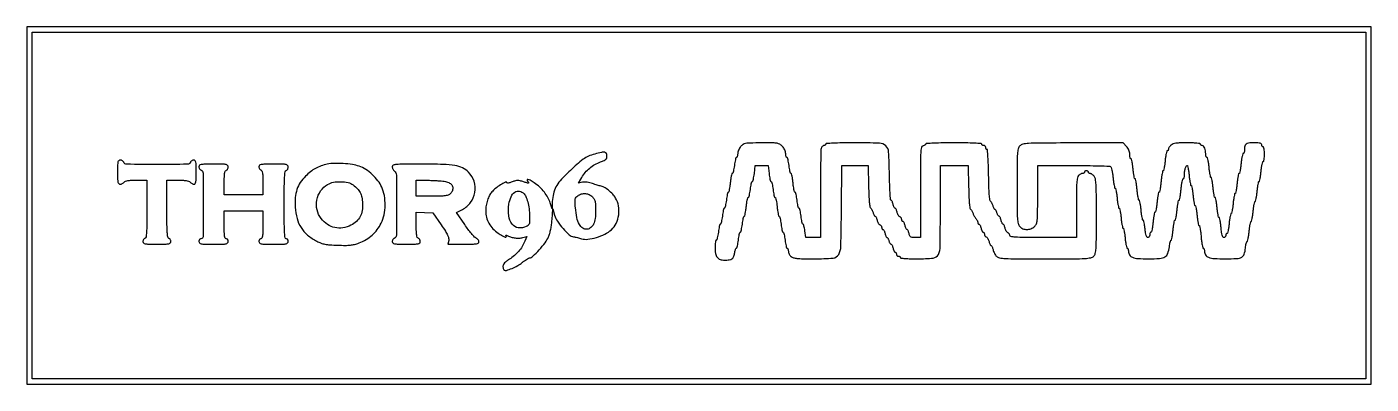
# Model space of a CAD drawing. Extents: x 6.4 to 91.7, y 6.3 to 29.
import ezdxf

# ---------------------------------------------------------------- set-up
doc = ezdxf.new("R2010")
doc.units = 0
doc.header["$MEASUREMENT"] = 0

msp = doc.modelspace()

# ---------------------------------------------------------------- linework, layer by layer
for points in [[(6.4296, 17.6814), (6.4296, 6.345), (49.068, 6.345), (91.7064, 6.345), (91.7064, 17.6814), (91.7064, 29.0178), (49.068, 29.0178), (6.4296, 29.0178)], [(91.368, 17.6814), (91.368, 6.6834), (49.068, 6.6834), (6.768, 6.6834), (6.768, 17.6814), (6.768, 28.6794), (49.068, 28.6794), (91.368, 28.6794)]]:
    msp.add_lwpolyline(points, close=True)
for points in [[(51.71175, 21.427505, 0.046235), (51.638876, 21.325755, 0.034226), (51.577315, 21.201719, 0.034937), (51.535111, 21.075389, 0.063228), (51.5214, 20.967399, -0.030079), (51.515854, 20.875298, -0.046791), (51.498989, 20.797617, -0.059361), (51.474456, 20.743539, -0.262364), (51.445107, 20.727, 0.319793), (51.412345, 20.703659, 0.018106), (51.373919, 20.577892, 0.02228), (51.33799, 20.413971, 0.013918), (51.3099, 20.2194, -0.012981), (51.282181, 20.024823, -0.020855), (51.247386, 19.860907, -0.016079), (51.210496, 19.734066, -0.324637), (51.179816, 19.7118, 0.338569), (51.149292, 19.688455, 0.012412), (51.11241, 19.537841, 0.018115), (51.077792, 19.346625, 0.011164), (51.050291, 19.1196, -0.010251), (51.02321, 18.892568, -0.016682), (50.989879, 18.701359, -0.010642), (50.954718, 18.549293, -0.343163), (50.926575, 18.5274, 0.330072), (50.898271, 18.506431, 0.013861), (50.863108, 18.378292, 0.019225), (50.829598, 18.214385, 0.011918), (50.8023, 18.0198, -0.012398), (50.774812, 17.825219, -0.019964), (50.740721, 17.661307, -0.014852), (50.70478, 17.533766, -0.327625), (50.6754, 17.5122, 0.327625), (50.64602, 17.490634, 0.014852), (50.610079, 17.363092, 0.019964), (50.575988, 17.199181, 0.012398), (50.5485, 17.0046, -0.012398), (50.521012, 16.810019, -0.019964), (50.486921, 16.646107, -0.014852), (50.45098, 16.518566, -0.327625), (50.4216, 16.497, 0.327625), (50.39222, 16.475434, 0.014852), (50.356279, 16.347892, 0.019964), (50.322188, 16.183981, 0.012398), (50.2947, 15.9894, -0.013918), (50.26661, 15.794829, -0.02228), (50.230681, 15.630907, -0.018106), (50.192255, 15.505141, -0.319793), (50.159493, 15.4818, 0.341637), (50.12956, 15.458645, 0.022785), (50.105611, 15.345402, 0.025273), (50.0887, 15.195472, 0.015446), (50.0832, 15.017467, 0.042493), (50.115473, 14.638408, 0.119082), (50.220231, 14.395332, 0.150094), (50.406783, 14.259638, 0.082916), (50.687282, 14.2128, 0.028793), (50.990324, 14.230266, 0.121417), (51.15966, 14.293385, 0.151336), (51.259963, 14.419482, 0.0533), (51.321189, 14.645034, -0.018216), (51.346103, 14.771178, -0.028284), (51.377598, 14.877508, -0.027283), (51.410883, 14.956436, -0.286788), (51.439306, 14.9742, 0.329961), (51.467659, 14.995197, 0.013906), (51.502858, 15.123307, 0.019258), (51.536393, 15.287216, 0.01194), (51.5637, 15.4818, -0.012398), (51.591188, 15.676381, -0.019964), (51.625279, 15.840292, -0.014852), (51.66122, 15.967834, -0.327625), (51.6906, 15.9894, 0.327625), (51.71998, 16.010966, 0.014852), (51.755921, 16.138507, 0.019964), (51.790012, 16.302419, 0.012398), (51.8175, 16.497, -0.011918), (51.844798, 16.691585, -0.019225), (51.878308, 16.855492, -0.013861), (51.913471, 16.983631, -0.330072), (51.941775, 17.0046, 0.343163), (51.969918, 17.026493, 0.010642), (52.005079, 17.178559, 0.016682), (52.03841, 17.369768, 0.010251), (52.065491, 17.5968, -0.011164), (52.092992, 17.823825, -0.018115), (52.12761, 18.015041, -0.012412), (52.164492, 18.165655, -0.338569), (52.195016, 18.189, 0.324637), (52.225696, 18.211266, 0.016079), (52.262586, 18.338107, 0.020855), (52.297381, 18.502023, 0.012981), (52.3251, 18.6966, -0.012398), (52.352588, 18.891181, -0.019964), (52.386679, 19.055092, -0.014852), (52.42262, 19.182634, -0.327625), (52.452, 19.2042, 0.327625), (52.48138, 19.225766, 0.014852), (52.517321, 19.353307, 0.019964), (52.551412, 19.517219, 0.012398), (52.5789, 19.7118), (52.637813, 20.2194), (53.0442, 20.2194), (53.450587, 20.2194), (53.5095, 19.7118, 0.012398), (53.536988, 19.517219, 0.019964), (53.571079, 19.353307, 0.014852), (53.60702, 19.225766, 0.327625), (53.6364, 19.2042, -0.327625), (53.66578, 19.182634, -0.014852), (53.701721, 19.055092, -0.019964), (53.735812, 18.891181, -0.012398), (53.7633, 18.6966, 0.012981), (53.791019, 18.502023, 0.020855), (53.825814, 18.338107, 0.016079), (53.862704, 18.211266, 0.324637), (53.893384, 18.189, -0.338569), (53.923908, 18.165655, -0.012412), (53.96079, 18.015041, -0.018115), (53.995408, 17.823825, -0.011164), (54.022909, 17.5968, 0.010251), (54.04999, 17.369768, 0.016682), (54.083321, 17.178559, 0.010642), (54.118482, 17.026493, 0.343163), (54.146625, 17.0046, -0.330072), (54.174929, 16.983631, -0.013861), (54.210092, 16.855492, -0.019225), (54.243602, 16.691585, -0.011918), (54.2709, 16.497, 0.012398), (54.298388, 16.302419, 0.019964), (54.332479, 16.138507, 0.014852), (54.36842, 16.010966, 0.327625), (54.3978, 15.9894, -0.327625), (54.42718, 15.967834, -0.014852), (54.463121, 15.840292, -0.019964), (54.497212, 15.676381, -0.012398), (54.5247, 15.4818, 0.013918), (54.55279, 15.287229, 0.02228), (54.588719, 15.123307, 0.018106), (54.627145, 14.997541, 0.319793), (54.659907, 14.9742, -0.228105), (54.689127, 14.960138, -0.074322), (54.713789, 14.917595, -0.056594), (54.730623, 14.855296, -0.037731), (54.7362, 14.781502, 0.073012), (54.748594, 14.697075, 0.043628), (54.786187, 14.602608, 0.042682), (54.841242, 14.513061, 0.056596), (54.906367, 14.443102, 0.111227), (55.052598, 14.36575, 0.041753), (55.281937, 14.323648, 0.021035), (55.659294, 14.302482, 0.003492), (56.386867, 14.2974, 0.019363), (57.572117, 14.343318, 0.25384), (57.928692, 14.574202, 0.119688), (58.066521, 15.09075, 0.003246), (58.104291, 17.448632), (58.130681, 20.2194), (58.965485, 20.2194), (59.80029, 20.2194), (59.827395, 18.904854, 0.004697), (59.845115, 18.314581, 0.013012), (59.872275, 17.900041, 0.010731), (59.906031, 17.60235, 0.224675), (59.953543, 17.529257, -0.09906), (59.995625, 17.490063, -0.032697), (60.040581, 17.418047, -0.031083), (60.081198, 17.329614, -0.030635), (60.110764, 17.236403, 0.026185), (60.138059, 17.147619, 0.037571), (60.172035, 17.072692, 0.041872), (60.207384, 17.019268, 0.229552), (60.237649, 17.0046, -0.241326), (60.267636, 16.989232, -0.040391), (60.302092, 16.932122, -0.03654), (60.334785, 16.85238, -0.024962), (60.360548, 16.757867, 0.039397), (60.390279, 16.660009, 0.04161), (60.434579, 16.569891, 0.045377), (60.485908, 16.499602, 0.121328), (60.53647, 16.464423, -0.084199), (60.583005, 16.436881, -0.066095), (60.622442, 16.393375, -0.066209), (60.649101, 16.341173, -0.08519), (60.6582, 16.288155, 0.058194), (60.663987, 16.238605, 0.077336), (60.681077, 16.196657, 0.096073), (60.706371, 16.168551, 0.163031), (60.736078, 16.1586, -0.230346), (60.76977, 16.142209, -0.04518), (60.807454, 16.084046, -0.039605), (60.842668, 16.002006, -0.027524), (60.8697, 15.9048, 0.024263), (60.896056, 15.807577, 0.03568), (60.929252, 15.725554, 0.039028), (60.964087, 15.66663, 0.244416), (60.994151, 15.651, -0.219256), (61.024146, 15.637183, -0.046275), (61.058268, 15.588872, -0.040458), (61.090591, 15.520496, -0.028712), (61.11594, 15.4395, 0.031891), (61.141851, 15.358518, 0.043895), (61.175834, 15.290128, 0.051318), (61.212329, 15.242263, 0.20709), (61.24529, 15.228, -0.232756), (61.278347, 15.21173, -0.044137), (61.315528, 15.153446, -0.038931), (61.350387, 15.071409, -0.026951), (61.3773, 14.9742, 0.027524), (61.404332, 14.876994, 0.039605), (61.439546, 14.794954, 0.04518), (61.47723, 14.736791, 0.230346), (61.510922, 14.7204, -0.16), (61.540626, 14.710645, -0.096736), (61.565923, 14.683123, -0.07837), (61.583008, 14.642031, -0.059467), (61.5888, 14.5935, 0.099038), (61.598488, 14.54507, 0.097945), (61.626077, 14.503877, 0.097945), (61.66727, 14.476288, 0.099038), (61.7157, 14.4666, -0.064853), (61.764214, 14.460281, -0.082425), (61.805323, 14.441749, -0.098894), (61.832823, 14.414263, -0.148195), (61.8426, 14.382, 0.382355), (61.875931, 14.344785, 0.008303), (62.1387, 14.320177, 0.0133), (62.48488, 14.302793, 0.005894), (62.9424, 14.2974, 0.025503), (63.93324, 14.347972, 0.265517), (64.252433, 14.576351, 0.105269), (64.367546, 15.088888, 0.002791), (64.3806, 17.4276), (64.3806, 20.2194), (65.263078, 20.2194), (66.145557, 20.2194), (66.172528, 18.862556, 0.00476), (66.189863, 18.273015, 0.011624), (66.216844, 17.839503, 0.008077), (66.249849, 17.515645, 0.224957), (66.293848, 17.445506, -0.086801), (66.334581, 17.408227, -0.030017), (66.379534, 17.342017, -0.028762), (66.421283, 17.261616, -0.02964), (66.453059, 17.177746, 0.029552), (66.486361, 17.089802, 0.022098), (66.532867, 16.997162, 0.022506), (66.584642, 16.913553, 0.046519), (66.633661, 16.854453, -0.045574), (66.677956, 16.801253, -0.037085), (66.715402, 16.737211, -0.038439), (66.741105, 16.672504, -0.075462), (66.7494, 16.617857, 0.062583), (66.755207, 16.571646, 0.080777), (66.772277, 16.532502, 0.098105), (66.797577, 16.506305, 0.152981), (66.827278, 16.497, -0.230346), (66.86097, 16.480609, -0.04518), (66.898654, 16.422446, -0.039605), (66.933868, 16.340406, -0.027524), (66.9609, 16.2432, 0.027524), (66.987932, 16.145994, 0.039605), (67.023146, 16.063954, 0.04518), (67.06083, 16.005791, 0.230346), (67.094522, 15.9894, -0.163031), (67.124229, 15.979449, -0.096073), (67.149523, 15.951343, -0.077336), (67.166613, 15.909395, -0.058194), (67.1724, 15.859845, 0.08519), (67.181499, 15.806827, 0.066209), (67.208158, 15.754625, 0.066095), (67.247595, 15.711119, 0.084199), (67.29413, 15.683577, -0.121328), (67.344692, 15.648398, -0.045377), (67.396021, 15.578109, -0.04161), (67.440321, 15.487991, -0.039397), (67.470052, 15.390133, 0.025858), (67.495995, 15.295624, 0.037627), (67.529227, 15.215878, 0.042102), (67.564443, 15.158978, 0.237425), (67.5954, 15.1434, -0.244237), (67.626531, 15.127229, -0.039107), (67.662585, 15.066316, -0.03573), (67.696933, 14.981509, -0.024303), (67.724192, 14.880986, 0.038173), (67.757988, 14.768762, 0.026871), (67.812069, 14.648484, 0.027245), (67.876694, 14.538379, 0.050084), (67.942414, 14.457986, 0.155337), (68.125963, 14.363084, 0.029226), (68.50623, 14.320877, 0.012007), (69.210402, 14.301092, 0.001019), (71.0217, 14.2974, 0.000963), (72.873182, 14.300967, 0.012722), (73.556865, 14.321002, 0.034257), (73.920386, 14.366026, 0.14952), (74.1096, 14.4666, 0.1388), (74.208203, 14.64306, 0.041806), (74.254627, 14.949906, 0.015382), (74.275037, 15.519243, 0.001268), (74.2788, 17.003633, 0.00152), (74.274594, 18.38685, 0.012817), (74.254829, 19.009897, 0.02649), (74.215549, 19.364519, 0.137053), (74.133098, 19.541633, 0.033275), (74.069367, 19.606752, 0.034767), (73.998443, 19.661813, 0.037077), (73.930836, 19.70021, 0.111052), (73.879298, 19.7118, -0.076723), (73.838001, 19.718175, -0.089679), (73.802954, 19.736651, -0.100762), (73.779525, 19.764136, -0.126938), (73.7712, 19.7964, 0.148195), (73.761423, 19.828663, 0.098894), (73.733923, 19.856149, 0.082425), (73.692814, 19.874681, 0.064853), (73.6443, 19.881, 0.064853), (73.595786, 19.874681, 0.082425), (73.554677, 19.856149, 0.098894), (73.527177, 19.828663, 0.148195), (73.5174, 19.7964, -0.141492), (73.508084, 19.764139, -0.099788), (73.481898, 19.736651, -0.084734), (73.442738, 19.718136, -0.068255), (73.396543, 19.7118, 0.083576), (73.340749, 19.702408, 0.037263), (73.272136, 19.672748, 0.035542), (73.202533, 19.629732, 0.040215), (73.142743, 19.578857, 0.156218), (73.070083, 19.437732, 0.025043), (73.033914, 19.12586, 0.014172), (73.014366, 18.598362, 0.002174), (73.0098, 17.548457), (73.0098, 15.651), (70.8948, 15.651, -0.001645), (69.691732, 15.654957, -0.013651), (69.146226, 15.673446, -0.023892), (68.842971, 15.706617, -0.369019), (68.7798, 15.780555, 0.08519), (68.770701, 15.833573, 0.066209), (68.744042, 15.885775, 0.066095), (68.704605, 15.929281, 0.084199), (68.65807, 15.956823, -0.121328), (68.607508, 15.992002, -0.045377), (68.556179, 16.062291, -0.04161), (68.511879, 16.152409, -0.039397), (68.482148, 16.250267, 0.025858), (68.456205, 16.344776, 0.037627), (68.422973, 16.424522, 0.042102), (68.387757, 16.481422, 0.237425), (68.3568, 16.497, -0.240576), (68.325763, 16.512851, -0.04072), (68.290171, 16.571554, -0.036749), (68.256436, 16.653581, -0.025133), (68.2299, 16.7508, 0.026951), (68.202987, 16.848009, 0.038931), (68.168128, 16.930046, 0.044137), (68.130947, 16.98833, 0.232756), (68.09789, 17.0046, -0.20709), (68.064929, 17.018863, -0.051318), (68.028434, 17.066728, -0.043895), (67.994451, 17.135118, -0.031891), (67.96854, 17.2161, 0.027683), (67.943373, 17.297101, 0.039299), (67.911587, 17.365472, 0.044523), (67.878228, 17.41395, 0.223382), (67.8492, 17.4276, -0.233509), (67.819909, 17.442068, -0.040155), (67.785316, 17.495692, -0.036466), (67.751878, 17.570615, -0.025247), (67.724764, 17.659403, 0.030633), (67.695198, 17.752615, 0.031078), (67.654581, 17.841053, 0.032692), (67.609625, 17.913075, 0.099035), (67.567543, 17.952277, -0.231485), (67.51878, 18.029489, -0.008376), (67.486013, 18.386294, -0.011017), (67.459585, 18.886426, -0.003611), (67.442222, 19.623975, 0.004263), (67.426348, 20.262938, 0.00805), (67.400858, 20.77782, 0.002782), (67.370563, 21.203029, 0.391925), (67.336472, 21.2346, -0.157064), (67.306162, 21.244362, -0.097338), (67.280345, 21.271877, -0.079375), (67.262917, 21.312973, -0.060742), (67.257, 21.3615, 0.099038), (67.247312, 21.40993, 0.097945), (67.219723, 21.451123, 0.097945), (67.17853, 21.478712, 0.099038), (67.1301, 21.4884, -0.064853), (67.081586, 21.494719, -0.082425), (67.040477, 21.513251, -0.098894), (67.012977, 21.540737, -0.148195), (67.0032, 21.573, 0.396085), (66.966685, 21.611863, 0.003677), (66.5379, 21.635443, 0.008477), (65.983663, 21.652424, 0.003419), (65.2266, 21.6576, 0.003942), (64.545372, 21.652229, 0.006568), (63.971876, 21.635647, 0.001727), (63.478886, 21.613203, 0.399948), (63.45, 21.582867, -0.181596), (63.43805, 21.551048, -0.059916), (63.400297, 21.517089, -0.050447), (63.34556, 21.486324, -0.038887), (63.2808, 21.463887, 0.282205), (63.177971, 21.356757, 0.039295), (63.134315, 21.03836, 0.013564), (63.114826, 20.401357, 0.000865), (63.1116, 18.53532), (63.1116, 15.651), (62.779922, 15.651, -0.021195), (62.58752, 15.65916, -0.124433), (62.492698, 15.691889, -0.155833), (62.435779, 15.762037, -0.039091), (62.3925, 15.9048, 0.025133), (62.365964, 16.002019, 0.036749), (62.332229, 16.084046, 0.04072), (62.296637, 16.142749, 0.240576), (62.2656, 16.1586, -0.240576), (62.234563, 16.174451, -0.04072), (62.198971, 16.233154, -0.036749), (62.165236, 16.315181, -0.025133), (62.1387, 16.4124, 0.027524), (62.111668, 16.509606, 0.039605), (62.076454, 16.591646, 0.04518), (62.03877, 16.649809, 0.230346), (62.005078, 16.6662, -0.163031), (61.975371, 16.676151, -0.096073), (61.950077, 16.704257, -0.077336), (61.932987, 16.746205, -0.058194), (61.9272, 16.795755, 0.08519), (61.918101, 16.848773, 0.066209), (61.891442, 16.900975, 0.066095), (61.852005, 16.944481, 0.084199), (61.80547, 16.972023, -0.121328), (61.754908, 17.007202, -0.045377), (61.703579, 17.077491, -0.04161), (61.659279, 17.167609, -0.039397), (61.629548, 17.265467, 0.025858), (61.603605, 17.359976, 0.037627), (61.570373, 17.439722, 0.042102), (61.535157, 17.496622, 0.237425), (61.5042, 17.5122, -0.240576), (61.473163, 17.528051, -0.04072), (61.437571, 17.586754, -0.036749), (61.403836, 17.668781, -0.025133), (61.3773, 17.766, 0.025736), (61.350639, 17.863216, 0.03748), (61.316531, 17.945246, 0.041871), (61.280414, 18.003804, 0.237953), (61.248706, 18.0198, -0.394288), (61.218711, 18.047807, -0.001945), (61.189565, 18.498246, -0.006973), (61.164952, 19.024022, -0.004191), (61.149677, 19.648552, 0.009428), (61.099269, 21.091284, 0.198225), (60.917663, 21.471935, 0.178081), (60.513294, 21.634289, 0.007333), (58.9239, 21.6576, 0.003331), (58.148109, 21.652432, 0.008289), (57.580875, 21.635466, 0.003526), (57.141641, 21.611931, 0.396578), (57.105, 21.573, -0.137184), (57.095979, 21.540739, -0.100221), (57.070622, 21.513251, -0.086212), (57.032694, 21.494747, -0.070596), (56.987967, 21.4884, 0.141996), (56.939417, 21.474329, 0.070954), (56.890328, 21.432485, 0.061522), (56.84813, 21.370851, 0.053959), (56.819922, 21.29805, 0.060023), (56.79936, 21.154152, 0.00104), (56.783556, 20.362162, 0.002621), (56.771892, 19.4387, 0.001741), (56.767755, 18.37935), (56.7666, 15.651), (56.304214, 15.651), (55.841828, 15.651), (55.785715, 16.074, 0.014257), (55.759483, 16.236137, 0.022707), (55.726875, 16.372744, 0.018729), (55.692568, 16.477259, 0.313771), (55.664208, 16.497, -0.330042), (55.63589, 16.517977, -0.013873), (55.600717, 16.646107, -0.019234), (55.567201, 16.810015, -0.011924), (55.5399, 17.0046, 0.012398), (55.512412, 17.199181, 0.019964), (55.478321, 17.363092, 0.014852), (55.44238, 17.490634, 0.327625), (55.413, 17.5122, -0.327625), (55.38362, 17.533766, -0.014852), (55.347679, 17.661307, -0.019964), (55.313588, 17.825219, -0.012398), (55.2861, 18.0198, 0.012347), (55.258632, 18.214382, 0.019885), (55.224604, 18.378292, 0.014745), (55.188745, 18.505897, 0.327886), (55.15948, 18.5274, -0.34083), (55.130332, 18.54988, -0.011331), (55.094191, 18.701359, -0.01725), (55.059979, 18.892571, -0.010616), (55.0323, 19.1196, 0.010616), (55.004621, 19.346629, 0.01725), (54.970409, 19.537841, 0.011331), (54.934268, 19.68932, 0.34083), (54.90512, 19.7118, -0.327886), (54.875855, 19.733303, -0.014745), (54.839996, 19.860907, -0.019885), (54.805968, 20.024818, -0.012347), (54.7785, 20.2194, 0.013918), (54.75041, 20.413971, 0.02228), (54.714481, 20.577892, 0.018106), (54.676055, 20.703659, 0.319793), (54.643293, 20.727, -0.263013), (54.613941, 20.743587, -0.059065), (54.589411, 20.797925, -0.046611), (54.572545, 20.875944, -0.029946), (54.567, 20.968446, 0.065342), (54.552408, 21.079629, 0.039624), (54.508068, 21.204895, 0.03813), (54.441431, 21.32815, 0.043917), (54.35954, 21.433746, 0.06661), (54.20103, 21.564667, 0.098993), (54.033063, 21.627889, 0.038774), (53.758746, 21.651302, 0.003063), (53.02709, 21.652406, 0.003095), (52.301191, 21.644561, 0.038106), (52.025778, 21.618826, 0.098884), (51.860437, 21.555367, 0.073449)], [(69.4143, 21.4602, 0.129477), (69.31599, 21.274951, 0.041067), (69.269397, 20.96306, 0.015264), (69.248913, 20.389115, 0.001287), (69.2451, 18.9081, 0.001319), (69.248979, 17.43825, 0.014958), (69.269439, 16.857079, 0.039151), (69.315398, 16.538715, 0.125167), (69.411952, 16.34895, 0.055372), (69.503002, 16.265736, 0.058146), (69.608677, 16.206117, 0.055596), (69.729468, 16.170542, 0.043864), (69.865327, 16.1586, 0.046985), (69.999274, 16.171215, 0.046175), (70.129327, 16.208624, 0.046625), (70.249124, 16.268808, 0.050023), (70.352664, 16.34895, 0.105707), (70.470568, 16.520734, 0.073024), (70.527981, 16.750283, 0.023101), (70.550281, 17.169823, 0.001528), (70.554938, 18.37935), (70.5564, 20.2194), (72.81945, 20.218105, -0.002565), (73.693871, 20.213119, -0.004012), (74.446162, 20.198932, -0.001186), (75.09819, 20.179852, -0.135621), (75.179295, 20.154655, -0.183461), (75.220262, 20.099295, -0.01439), (75.265632, 19.918161, -0.018092), (75.306797, 19.692539, -0.012806), (75.337284, 19.43685, 0.009562), (75.365603, 19.185487, 0.015607), (75.400314, 18.973797, 0.009383), (75.436913, 18.804171, 0.347989), (75.465921, 18.7812, -0.346313), (75.494899, 18.758395, -0.009964), (75.531018, 18.594816, -0.016111), (75.565168, 18.389952, -0.009881), (75.592821, 18.1467, 0.009881), (75.620475, 17.903448, 0.016111), (75.654625, 17.698584, 0.009964), (75.690744, 17.535005, 0.346313), (75.719721, 17.5122, -0.346313), (75.748699, 17.489395, -0.009964), (75.784818, 17.325816, -0.016111), (75.818968, 17.120952, -0.009881), (75.846621, 16.8777, 0.009881), (75.874275, 16.634448, 0.016111), (75.908425, 16.429584, 0.009964), (75.944544, 16.266005, 0.346313), (75.973521, 16.2432, -0.346313), (76.002499, 16.220395, -0.009964), (76.038618, 16.056816, -0.016111), (76.072768, 15.851952, -0.009881), (76.100421, 15.6087, 0.010941), (76.128596, 15.365456, 0.01778), (76.164345, 15.160584, 0.011988), (76.202605, 14.998845, 0.341), (76.234539, 14.9742, -0.231532), (76.263145, 14.960204, -0.072895), (76.287268, 14.917595, -0.055583), (76.303746, 14.855299, -0.036901), (76.3092, 14.781502, 0.144112), (76.378983, 14.544414, 0.159867), (76.563908, 14.394493, 0.076078), (76.922132, 14.317269, 0.015117), (77.579167, 14.2974, 0.016934), (78.29118, 14.321522, 0.114461), (78.626372, 14.423617, 0.178723), (78.807587, 14.641627, 0.055531), (78.905805, 15.063321, -0.013905), (78.929343, 15.22373, -0.022249), (78.959279, 15.358872, -0.018061), (78.991199, 15.462572, -0.319246), (79.018245, 15.4818, 0.34961), (79.045339, 15.503383, 0.008755), (79.080117, 15.668184, 0.015049), (79.113255, 15.873043, 0.009211), (79.140579, 16.1163, -0.009881), (79.168232, 16.359552, -0.016111), (79.202382, 16.564416, -0.009964), (79.238501, 16.727995, -0.346313), (79.267479, 16.7508, 0.346313), (79.296456, 16.773605, 0.009964), (79.332575, 16.937184, 0.016111), (79.366725, 17.142048, 0.009881), (79.394379, 17.3853, -0.010047), (79.422114, 17.628551, -0.016374), (79.456515, 17.833416, -0.010273), (79.492969, 17.996698, -0.345486), (79.522413, 18.0198, 0.349967), (79.551816, 18.043253, 0.009151), (79.588444, 18.21861, 0.015405), (79.622992, 18.437126, 0.009427), (79.6509, 18.6966, -0.010422), (79.679329, 18.956066, -0.016979), (79.715476, 19.17459, -0.010996), (79.754244, 19.348052, -0.34502), (79.786605, 19.3734, 0.25754), (79.815827, 19.389521, 0.060855), (79.840475, 19.441741, 0.047772), (79.857599, 19.516923, 0.03089), (79.863555, 19.60605, -0.029543), (79.877723, 19.826996, -0.037098), (79.917926, 20.028148, -0.038731), (79.973182, 20.180063, -0.294204), (80.034249, 20.2194, -0.346261), (80.063256, 20.196575, -0.009983), (80.099397, 20.033016, -0.016128), (80.133563, 19.828152, -0.009892), (80.161221, 19.5849, 0.009481), (80.188678, 19.341645, 0.015478), (80.222225, 19.136784, 0.009236), (80.257544, 18.972482, 0.348285), (80.2854, 18.9504, -0.348285), (80.313256, 18.928318, -0.009236), (80.348575, 18.764016, -0.015478), (80.382122, 18.559155, -0.009481), (80.409579, 18.3159, 0.009881), (80.437232, 18.072648, 0.016111), (80.471382, 17.867784, 0.009964), (80.507501, 17.704205, 0.346313), (80.536479, 17.6814, -0.346313), (80.565456, 17.658595, -0.009964), (80.601575, 17.495016, -0.016111), (80.635725, 17.290152, -0.009881), (80.663379, 17.0469, 0.010225), (80.691201, 16.80365, 0.016655), (80.725871, 16.598784, 0.010607), (80.762683, 16.435816, 0.3446), (80.792624, 16.4124, -0.353309), (80.822473, 16.3883, -0.008473), (80.859507, 16.201164, -0.014795), (80.894321, 15.968995, -0.009037), (80.922312, 15.6933, 0.009661), (80.950649, 15.41761, 0.015788), (80.986529, 15.185436, 0.009586), (81.024985, 14.999607, 0.350241), (81.056806, 14.9742, -0.231673), (81.085386, 14.960206, -0.072836), (81.109488, 14.917595, -0.055541), (81.125951, 14.855299, -0.036867), (81.1314, 14.781502, 0.145792), (81.202634, 14.542396, 0.161323), (81.390893, 14.392689, 0.074221), (81.759149, 14.316598, 0.013898), (82.44971, 14.2974, 0.011984), (83.189919, 14.315144, 0.110662), (83.497234, 14.399653, 0.1961), (83.655506, 14.589585, 0.052961), (83.73556, 14.981254, -0.014901), (83.75569, 15.14069, -0.023869), (83.783356, 15.275016, -0.020461), (83.814038, 15.377174, -0.319808), (83.842146, 15.3972, 0.346912), (83.870784, 15.419788, 0.009741), (83.90666, 15.583584, 0.01592), (83.940628, 15.788447, 0.00976), (83.968221, 16.0317, -0.009881), (83.995875, 16.274952, -0.016111), (84.030025, 16.479816, -0.009964), (84.066144, 16.643395, -0.346313), (84.095121, 16.6662, 0.346313), (84.124099, 16.689005, 0.009964), (84.160218, 16.852584, 0.016111), (84.194368, 17.057448, 0.009881), (84.222021, 17.3007, -0.009881), (84.249675, 17.543952, -0.016111), (84.283825, 17.748816, -0.009964), (84.319944, 17.912395, -0.346313), (84.348921, 17.9352, 0.346313), (84.377899, 17.958005, 0.009964), (84.414018, 18.121584, 0.016111), (84.448168, 18.326448, 0.009881), (84.475821, 18.5697, -0.009481), (84.503278, 18.812955, -0.015478), (84.536825, 19.017816, -0.009236), (84.572144, 19.182118, -0.348285), (84.6, 19.2042, 0.348285), (84.627856, 19.226282, 0.009236), (84.663175, 19.390584, 0.015478), (84.696722, 19.595445, 0.009481), (84.724179, 19.8387, -0.011341), (84.75255, 20.081941, -0.018406), (84.788901, 20.286816, -0.012784), (84.827974, 20.44789, -0.338968), (84.861018, 20.4732, 0.340568), (84.891366, 20.496583, 0.023257), (84.915669, 20.609882, 0.025571), (84.932821, 20.760126, 0.015635), (84.9384, 20.9385, 0.017105), (84.932296, 21.116866, 0.027868), (84.913549, 21.267118, 0.026982), (84.886881, 21.379091, 0.332234), (84.8538, 21.4038, -0.148195), (84.821537, 21.413577, -0.098894), (84.794051, 21.441077, -0.082425), (84.775519, 21.482186, -0.064853), (84.7692, 21.5307, 0.21981), (84.741004, 21.591739, 0.114515), (84.664959, 21.631067, 0.051451), (84.522275, 21.652111, 0.010906), (84.270651, 21.6576, 0.023393), (83.93168, 21.641732, 0.144038), (83.771157, 21.577681, 0.184738), (83.692153, 21.445782, 0.043605), (83.6694, 21.185381, -0.036), (83.663751, 21.107028, -0.054472), (83.646669, 21.040896, -0.071294), (83.621678, 20.995578, -0.235327), (83.592018, 20.9808, 0.338968), (83.558974, 20.95549, 0.012784), (83.519901, 20.794416, 0.018406), (83.48355, 20.589541, 0.011341), (83.455179, 20.3463, -0.009881), (83.427525, 20.103048, -0.016111), (83.393375, 19.898184, -0.009964), (83.357256, 19.734605, -0.346313), (83.328279, 19.7118, 0.346313), (83.299301, 19.688995, 0.009964), (83.263182, 19.525416, 0.016111), (83.229032, 19.320552, 0.009881), (83.201379, 19.0773, -0.009481), (83.173922, 18.834045, -0.015478), (83.140375, 18.629184, -0.009236), (83.105056, 18.464882, -0.348285), (83.0772, 18.4428, 0.348285), (83.049344, 18.420718, 0.009236), (83.014025, 18.256416, 0.015478), (82.980478, 18.051555, 0.009481), (82.953021, 17.8083, -0.009881), (82.925368, 17.565048, -0.016111), (82.891218, 17.360184, -0.009964), (82.855099, 17.196605, -0.346313), (82.826121, 17.1738, 0.346313), (82.797144, 17.150995, 0.009964), (82.761025, 16.987416, 0.016111), (82.726875, 16.782552, 0.009881), (82.699221, 16.5393, -0.011341), (82.67085, 16.296059, -0.018406), (82.634499, 16.091184, -0.012784), (82.595426, 15.93011, -0.338968), (82.562382, 15.9048, 0.160933), (82.532866, 15.895047, 0.096537), (82.507731, 15.867523, 0.078051), (82.490754, 15.826432, 0.059071), (82.485, 15.7779, -0.093214), (82.47589, 15.729459, -0.096385), (82.449843, 15.688277, -0.09919), (82.410983, 15.660714, -0.105184), (82.365318, 15.651, -0.266879), (82.30579, 15.68521, -0.06319), (82.259284, 15.794785, -0.035787), (82.220451, 15.982848, -0.009663), (82.186179, 16.2855, 0.009881), (82.158525, 16.528752, 0.016111), (82.124375, 16.733616, 0.009964), (82.088256, 16.897195, 0.346313), (82.059279, 16.92, -0.346313), (82.030301, 16.942805, -0.009964), (81.994182, 17.106384, -0.016111), (81.960032, 17.311248, -0.009881), (81.932379, 17.5545, 0.009881), (81.904725, 17.797752, 0.016111), (81.870575, 18.002616, 0.009964), (81.834456, 18.166195, 0.346313), (81.805479, 18.189, -0.346313), (81.776501, 18.211805, -0.009964), (81.740382, 18.375384, -0.016111), (81.706232, 18.580248, -0.009881), (81.678579, 18.8235, 0.009481), (81.651122, 19.066755, 0.015478), (81.617575, 19.271616, 0.009236), (81.582256, 19.435918, 0.348285), (81.5544, 19.458, -0.348285), (81.526544, 19.480082, -0.009236), (81.491225, 19.644384, -0.015478), (81.457678, 19.849245, -0.009481), (81.430221, 20.0925, 0.011341), (81.40185, 20.335741, 0.018406), (81.365499, 20.540616, 0.012784), (81.326426, 20.70169, 0.338968), (81.293382, 20.727, -0.223052), (81.26367, 20.740949, -0.075554), (81.238392, 20.782915, -0.057636), (81.220949, 20.844461, -0.038759), (81.214845, 20.91735, 0.034534), (81.198064, 21.140346, 0.056035), (81.149976, 21.323994, 0.075696), (81.079457, 21.447397, 0.229016), (80.994633, 21.4884, -0.070596), (80.949906, 21.494747, -0.086212), (80.911978, 21.513251, -0.100221), (80.886621, 21.540739, -0.137184), (80.8776, 21.573, 0.371027), (80.846546, 21.609088, 0.012472), (80.645192, 21.634333, 0.016881), (80.377439, 21.652036, 0.008066), (80.032567, 21.6576, 0.006989), (79.589671, 21.651409, 0.028656), (79.322116, 21.628544, 0.048721), (79.144353, 21.585059, 0.092972), (79.017367, 21.511898, 0.033275), (78.952248, 21.448167, 0.034767), (78.897187, 21.377243, 0.037077), (78.85879, 21.309636, 0.111052), (78.8472, 21.258098, -0.067302), (78.841613, 21.216778, -0.084106), (78.825268, 21.181754, -0.099571), (78.801011, 21.158332, -0.143315), (78.772539, 21.15, 0.341), (78.740605, 21.125355, 0.011988), (78.702345, 20.963616, 0.01778), (78.666596, 20.758744, 0.010941), (78.638421, 20.5155, -0.010047), (78.610686, 20.272249, -0.016374), (78.576285, 20.067384, -0.010273), (78.539831, 19.904102, -0.345486), (78.510387, 19.881, 0.349967), (78.480984, 19.857547, 0.009151), (78.444356, 19.68219, 0.015405), (78.409808, 19.463674, 0.009427), (78.3819, 19.2042, -0.009427), (78.353992, 18.944726, -0.015405), (78.319444, 18.72621, -0.009151), (78.282816, 18.550853, -0.349967), (78.253413, 18.5274, 0.345486), (78.223969, 18.504298, 0.010273), (78.187515, 18.341016, 0.016374), (78.153114, 18.136151, 0.010047), (78.125379, 17.8929, -0.009881), (78.097725, 17.649648, -0.016111), (78.063575, 17.444784, -0.009964), (78.027456, 17.281205, -0.346313), (77.998479, 17.2584, 0.346313), (77.969501, 17.235595, 0.009964), (77.933382, 17.072016, 0.016111), (77.899232, 16.867152, 0.009881), (77.871579, 16.6239, -0.010941), (77.843404, 16.380656, -0.01778), (77.807655, 16.175784, -0.011988), (77.769395, 16.014045, -0.341), (77.737461, 15.9894, 0.210854), (77.708911, 15.9768, 0.081177), (77.684732, 15.939697, 0.061799), (77.668276, 15.884978, 0.042194), (77.6628, 15.8202, -0.069299), (77.653794, 15.755531, -0.085404), (77.627501, 15.700702, -0.099998), (77.588458, 15.664043, -0.139542), (77.542634, 15.651, -0.249961), (77.483981, 15.682276, -0.06917), (77.436764, 15.779301, -0.040051), (77.397296, 15.944344, -0.011997), (77.363578, 16.2009, 0.010927), (77.336331, 16.411709, 0.017718), (77.302951, 16.589267, 0.011915), (77.267884, 16.729473, 0.337472), (77.239884, 16.7508, -0.348224), (77.211993, 16.772905, -0.009258), (77.17665, 16.937184, -0.015498), (77.143084, 17.142045, -0.009494), (77.115621, 17.3853, 0.010047), (77.087886, 17.628551, 0.016374), (77.053485, 17.833416, 0.010273), (77.017031, 17.996698, 0.345486), (76.987587, 18.0198, -0.349967), (76.958184, 18.043253, -0.009151), (76.921556, 18.21861, -0.015405), (76.887008, 18.437126, -0.009427), (76.8591, 18.6966, 0.009427), (76.831192, 18.956074, 0.015405), (76.796644, 19.17459, 0.009151), (76.760016, 19.349947, 0.349967), (76.730613, 19.3734, -0.345486), (76.701169, 19.396502, -0.010273), (76.664715, 19.559784, -0.016374), (76.630314, 19.764649, -0.010047), (76.602579, 20.0079, 0.010941), (76.574404, 20.251144, 0.01778), (76.538655, 20.456016, 0.011988), (76.500395, 20.617755, 0.341), (76.468461, 20.6424, -0.289088), (76.4396, 20.660608, -0.046995), (76.415732, 20.725751, -0.039493), (76.399209, 20.817411, -0.024855), (76.3938, 20.926146, 0.049311), (76.38035, 21.062193, 0.047763), (76.340501, 21.194506, 0.046723), (76.27522, 21.31948, 0.043192), (76.18634, 21.433746), (75.978879, 21.6576), (72.78119, 21.65055, 0.000783), (70.67784, 21.64262, 0.012786), (69.973025, 21.620831, 0.039256), (69.608732, 21.571369, 0.154194)], [(12.1824, 19.7964, 0.004759), (12.186686, 19.3461, 0.046691), (12.207962, 19.157532, 0.14993), (12.256534, 19.069318, 0.194873), (12.341241, 19.035, 0.067559), (12.409777, 19.044303, 0.044533), (12.48436, 19.072277, 0.044279), (12.55341, 19.113325, 0.063393), (12.6054, 19.1619, -0.132906), (12.690678, 19.221987, -0.046678), (12.836825, 19.26028, -0.030802), (13.053911, 19.282366, -0.009951), (13.377159, 19.2888), (14.0436, 19.2888), (14.0436, 17.467245, -0.002156), (14.039272, 16.463345, -0.014783), (14.020411, 15.96965, -0.024144), (13.987024, 15.683188, -0.266044), (13.9167, 15.596994, 0.098143), (13.868179, 15.566433, 0.066864), (13.827077, 15.515558, 0.064008), (13.799282, 15.453011, 0.07271), (13.7898, 15.388149, 0.213306), (13.828432, 15.301714, 0.138832), (13.928263, 15.252963, 0.040819), (14.143601, 15.232058, 0.003796), (14.6781, 15.228, 0.003796), (15.212599, 15.232058, 0.040819), (15.427937, 15.252963, 0.138832), (15.527768, 15.301714, 0.213306), (15.5664, 15.388149, 0.07271), (15.556918, 15.453011, 0.064008), (15.529123, 15.515558, 0.066864), (15.488021, 15.566433, 0.098143), (15.4395, 15.596994, -0.266044), (15.369176, 15.683188, -0.024144), (15.335789, 15.96965, -0.014783), (15.316928, 16.463345, -0.002156), (15.3126, 17.467245), (15.3126, 19.2888), (15.983357, 19.2888, -0.010418), (16.304733, 19.282103, -0.029033), (16.529174, 19.259647, -0.041796), (16.685399, 19.221199, -0.115647), (16.781014, 19.1619, 0.045706), (16.839376, 19.113333, 0.037117), (16.909689, 19.072277, 0.03846), (16.980774, 19.044097, 0.075276), (17.040857, 19.035, 0.25804), (17.108712, 19.072516, 0.097258), (17.148957, 19.177282, 0.037563), (17.169109, 19.382738, 0.00567), (17.1738, 19.7964, 0.004723), (17.169531, 20.24831, 0.04714), (17.148201, 20.436096, 0.152379), (17.099238, 20.523684, 0.191962), (17.013651, 20.5578, 0.07271), (16.948789, 20.548318, 0.064008), (16.886242, 20.520523, 0.066864), (16.835367, 20.479421, 0.098143), (16.804806, 20.4309, -0.307765), (16.613244, 20.297793, -0.002532), (14.689806, 20.288053, -0.002532), (12.766369, 20.297793, -0.307765), (12.574806, 20.4309, 0.104363), (12.543399, 20.47943, 0.06668), (12.489932, 20.520523, 0.06271), (12.423594, 20.548325, 0.068006), (12.354255, 20.5578, 0.167401), (12.260657, 20.52556, 0.173035), (12.208324, 20.442945, 0.051118), (12.186518, 20.261868, 0.004424)], [(42.456393, 20.947987, 0.036957), (42.050115, 20.805644, 0.054753), (41.722992, 20.618229, 0.028761), (41.319854, 20.287415, 0.003783), (40.511356, 19.530822, 0.043332), (40.177872, 19.153933, 0.055886), (39.945912, 18.754485, 0.055928), (39.808292, 18.313834, 0.043491), (39.756107, 17.814095), (39.750215, 17.4699), (39.632005, 17.8506, 0.052644), (39.483972, 18.194711, 0.041144), (39.256289, 18.532064, 0.038675), (38.960058, 18.847985, 0.034414), (38.607465, 19.128155, 0.020313), (38.360797, 19.283498, 0.099824), (38.205512, 19.335373, 0.537895), (38.167192, 19.290539, 0.103602), (38.228155, 19.175209, -0.12106), (38.25201, 19.126049, -0.487313), (38.233714, 19.104153, -0.066013), (38.149858, 19.118029, -0.005553), (37.940226, 19.184471, 0.017386), (37.712841, 19.250663, 0.063186), (37.563773, 19.268985, 0.069138), (37.421861, 19.248702, 0.023572), (37.224343, 19.181674, -0.017249), (37.075356, 19.129005, -0.04981), (36.968308, 19.106661, -0.087331), (36.898025, 19.111447, -0.257163), (36.86363, 19.143209, 0.469572), (36.788933, 19.17227, 0.01561), (36.478166, 18.986741, 0.023655), (36.158654, 18.760211, 0.043521), (35.925806, 18.542847, 0.066926), (35.773726, 18.32014, 0.038001), (35.649576, 18.017696, 0.036207), (35.565943, 17.677665, 0.0398), (35.535713, 17.339776, 0.0662), (35.585609, 16.934621, 0.063571), (35.739772, 16.550559, 0.061786), (35.990465, 16.20824, 0.056596), (36.324111, 15.92595, 0.011727), (36.600844, 15.750252, 0.050559), (36.77688, 15.667119, 0.32047), (36.834554, 15.683709, 0.315929), (36.838084, 15.74404, -0.070011), (36.821824, 15.781068, -0.460761), (36.831693, 15.795823, -0.134121), (36.865958, 15.790682, -0.014525), (36.938841, 15.755956, 0.051443), (37.159654, 15.670087, 0.038918), (37.415205, 15.620862, 0.039396), (37.670829, 15.612233, 0.05864), (37.8915, 15.648333), (38.151573, 15.722921), (38.023569, 15.416564, -0.038933), (37.849836, 15.077579, -0.039551), (37.626454, 14.771523, -0.039237), (37.355848, 14.502315, -0.037067), (37.041544, 14.27302, 0.018831), (36.849024, 14.143045, 0.049819), (36.725441, 14.032215, 0.072984), (36.655663, 13.929002, 0.112666), (36.6318, 13.824447, 0.035159), (36.637261, 13.746885, 0.039795), (36.653548, 13.674091, 0.043617), (36.677341, 13.615685, 0.136639), (36.705837, 13.584829, 0.216767), (36.86004, 13.565194, 0.02361), (37.205101, 13.690173, 0.029045), (37.568446, 13.866937, 0.044659), (37.856892, 14.064323, -0.014059), (37.991367, 14.16896, -0.016465), (38.124752, 14.260255, -0.015532), (38.241498, 14.329639, -0.090102), (38.309118, 14.352457, 0.155524), (38.533954, 14.462261, 0.01796), (38.930759, 14.869843, 0.022513), (39.30511, 15.322432, 0.059019), (39.517233, 15.68601, 0.030867), (39.599726, 15.913033, 0.020901), (39.66652, 16.180156, 0.019311), (39.715792, 16.476772, 0.016375), (39.745375, 16.7931), (39.786373, 17.4699), (39.903139, 17.069789, 0.076965), (40.086507, 16.67783, 0.032856), (40.44093, 16.218221, 0.030467), (40.833077, 15.824581, 0.148622), (41.1156, 15.694566, -0.016849), (41.216937, 15.677181, -0.007438), (41.349624, 15.647721, -0.007352), (41.489473, 15.612301, -0.009811), (41.615276, 15.575801, 0.107269), (42.012654, 15.540628, 0.041737), (42.555345, 15.655654, 0.041323), (43.099863, 15.869921, 0.066126), (43.514552, 16.147307, 0.103535), (43.815547, 16.549175, 0.076229), (43.972027, 17.084559, 0.074661), (43.962434, 17.653589, 0.0913), (43.781249, 18.153055, 0.05624), (43.591678, 18.406369, 0.036603), (43.322228, 18.653792, 0.036815), (43.037578, 18.846881, 0.100062), (42.8076, 18.923855, -0.036237), (42.736376, 18.937994, -0.006801), (42.608642, 18.975002, -0.007244), (42.460301, 19.022536, -0.006575), (42.308497, 19.075848, 0.02655), (42.138686, 19.127967, 0.028917), (41.96906, 19.160043, 0.03122), (41.812933, 19.170464, 0.055165), (41.684662, 19.156818), (41.433029, 19.10155), (41.633865, 19.459858, -0.046789), (41.855025, 19.780105, -0.044794), (42.134844, 20.058793, -0.044262), (42.463282, 20.286094, -0.043387), (42.82875, 20.453791, 0.016381), (43.05106, 20.541616, 0.086562), (43.160127, 20.613337, 0.137812), (43.212972, 20.700995, 0.067255), (43.2306, 20.831457, 0.13007), (43.190209, 20.984097, 0.229936), (43.085087, 21.056233, 0.090605), (42.876415, 21.049694, 0.012769)], [(17.343, 20.143851, 0.07271), (17.352482, 20.078989, 0.064008), (17.380277, 20.016442, 0.066864), (17.421379, 19.965567, 0.098143), (17.4699, 19.935006, -0.307987), (17.603826, 19.742098, -0.002329), (17.61323, 17.723203, -0.002189), (17.604372, 15.699699, -0.411651), (17.4699, 15.5664, 0.130775), (17.421191, 15.553439, 0.10214), (17.380012, 15.51705, 0.08892), (17.352464, 15.462292, 0.072314), (17.343, 15.3972, 0.200111), (17.381656, 15.304482, 0.151374), (17.480475, 15.252995, 0.041619), (17.698288, 15.231875, 0.003368), (18.2736, 15.228, 0.003368), (18.848912, 15.231875, 0.041619), (19.066725, 15.252995, 0.151374), (19.165544, 15.304482, 0.200111), (19.2042, 15.3972, 0.072314), (19.194736, 15.462292, 0.08892), (19.167188, 15.51705, 0.10214), (19.126009, 15.553439, 0.130775), (19.0773, 15.5664, -0.292784), (19.012154, 15.608124, -0.072528), (18.974571, 15.7356, -0.030643), (18.95502, 15.97756, -0.004841), (18.9504, 16.4547), (18.9504, 17.343), (20.1771, 17.343), (21.4038, 17.343), (21.4038, 16.4547, -0.004841), (21.39918, 15.97756, -0.030643), (21.379629, 15.7356, -0.072528), (21.342046, 15.608124, -0.292784), (21.2769, 15.5664, 0.130775), (21.228191, 15.553439, 0.10214), (21.187012, 15.51705, 0.08892), (21.159464, 15.462292, 0.072314), (21.15, 15.3972, 0.200111), (21.188656, 15.304482, 0.151374), (21.287475, 15.252995, 0.041619), (21.505288, 15.231875, 0.003368), (22.0806, 15.228, 0.003368), (22.655912, 15.231875, 0.041619), (22.873725, 15.252995, 0.151374), (22.972544, 15.304482, 0.200111), (23.0112, 15.3972, 0.072314), (23.001736, 15.462292, 0.08892), (22.974187, 15.51705, 0.10214), (22.933009, 15.553439, 0.130775), (22.8843, 15.5664, -0.37265), (22.812045, 15.628936, -0.021242), (22.779799, 15.945591, -0.013093), (22.76141, 16.505722, -0.001659), (22.7574, 17.714649, -0.001766), (22.761615, 18.908184, -0.012659), (22.780279, 19.484369, -0.019084), (22.812649, 19.821006, -0.274166), (22.8843, 19.911594, 0.104363), (22.93283, 19.943001, 0.06668), (22.973923, 19.996468, 0.06271), (23.001725, 20.062806, 0.068006), (23.0112, 20.132145, 0.194534), (22.972983, 20.226654, 0.156163), (22.875522, 20.278944, 0.042363), (22.659597, 20.30016, 0.003316), (22.0806, 20.304, 0.00356), (21.518558, 20.299998, 0.039066), (21.294049, 20.27921, 0.134423), (21.190074, 20.230557, 0.219917), (21.15, 20.143851, 0.07271), (21.159482, 20.078989, 0.064008), (21.187277, 20.016442, 0.066864), (21.228379, 19.965567, 0.098143), (21.2769, 19.935006, -0.205498), (21.340147, 19.873461, -0.05977), (21.377789, 19.739683, -0.031857), (21.39841, 19.514191, -0.006876), (21.4038, 19.122255), (21.4038, 18.3582), (20.1771, 18.3582), (18.9504, 18.3582), (18.9504, 19.110549, -0.007034), (18.955819, 19.495756, -0.032256), (18.976486, 19.71825, -0.060389), (19.014182, 19.850461, -0.204275), (19.0773, 19.911594, 0.104363), (19.12583, 19.943001, 0.06668), (19.166923, 19.996468, 0.06271), (19.194725, 20.062806, 0.068006), (19.2042, 20.132145, 0.194534), (19.165983, 20.226654, 0.156163), (19.068522, 20.278944, 0.042363), (18.852597, 20.30016, 0.003316), (18.2736, 20.304, 0.00356), (17.711558, 20.299998, 0.039066), (17.487049, 20.27921, 0.134423), (17.383074, 20.230557, 0.219917)], [(25.487206, 20.304879, 0.033095), (25.093665, 20.193536, 0.040667), (24.745652, 20.036795, 0.039866), (24.422163, 19.822929, 0.029888), (24.102034, 19.540107, 0.051013), (23.769695, 19.133722, 0.06645), (23.5605, 18.701598, 0.06012), (23.459088, 18.196267, 0.033216), (23.451804, 17.565745, 0.051822), (23.565521, 16.853889, 0.076831), (23.819955, 16.276901, 0.077524), (24.23471, 15.807259, 0.053791), (24.826084, 15.415432, 0.029826), (25.089581, 15.298376, 0.041886), (25.337159, 15.228604, 0.030152), (25.647808, 15.187775, 0.008252), (26.1414, 15.161146, 0.008005), (26.634739, 15.150596, 0.027787), (26.953326, 15.166599, 0.037498), (27.215122, 15.214429, 0.026066), (27.501713, 15.305535, 0.044242), (27.947338, 15.519884, 0.048359), (28.334177, 15.803958, 0.048965), (28.655246, 16.153552, 0.047542), (28.905825, 16.562232, 0.061778), (29.088571, 17.092962, 0.048213), (29.156698, 17.699443, 0.048158), (29.107418, 18.308556, 0.061203), (28.941272, 18.84714, 0.058542), (28.698685, 19.253281, 0.041631), (28.341351, 19.645735, 0.041888), (27.927547, 19.970393, 0.062719), (27.51566, 20.172547, 0.045741), (27.082542, 20.27834, 0.020754), (26.501744, 20.340517, 0.020714), (25.920371, 20.354312, 0.048001)], [(29.61, 20.145159, 0.067559), (29.619303, 20.076623, 0.044533), (29.647277, 20.00204, 0.044279), (29.688325, 19.93299, 0.063393), (29.7369, 19.881, -0.219942), (29.867797, 19.606586, -0.003023), (29.879279, 17.707233, -0.002527), (29.86958, 15.787946, -0.30777), (29.7369, 15.596994, 0.098143), (29.688379, 15.566433, 0.066864), (29.647277, 15.515558, 0.064008), (29.619482, 15.453011, 0.07271), (29.61, 15.388149, 0.213306), (29.648632, 15.301714, 0.138832), (29.748463, 15.252963, 0.040819), (29.963801, 15.232058, 0.003796), (30.4983, 15.228, 0.003796), (31.032799, 15.232058, 0.040819), (31.248137, 15.252963, 0.138832), (31.347968, 15.301714, 0.213306), (31.3866, 15.388149, 0.07271), (31.377118, 15.453011, 0.064008), (31.349323, 15.515558, 0.066864), (31.308221, 15.566433, 0.098143), (31.2597, 15.596994, -0.210158), (31.195965, 15.660132, -0.057353), (31.158533, 15.800146, -0.030363), (31.138083, 16.03749, -0.00631), (31.1328, 16.456082), (31.1328, 17.266474), (31.66155, 17.241287), (32.1903, 17.2161), (32.711449, 16.4547, -0.007397), (32.978276, 16.052218, -0.031048), (33.119513, 15.798865, -0.053913), (33.184328, 15.614908, -0.106207), (33.187324, 15.46065), (33.14205, 15.228), (34.125525, 15.228, 0.003558), (34.703114, 15.23211, 0.03408), (34.948379, 15.252357, 0.107591), (35.065761, 15.297192, 0.253101), (35.109, 15.377139, 0.106875), (35.095328, 15.440371, 0.061833), (35.054533, 15.507, 0.057555), (34.994485, 15.56675, 0.061264), (34.923581, 15.609789, -0.102275), (34.823817, 15.682074, -0.011167), (34.636467, 15.89672, -0.013294), (34.423683, 16.166029, -0.010366), (34.206547, 16.469303), (33.674933, 17.245307), (34.061833, 17.432602, 0.126768), (34.576581, 17.868843, 0.114267), (34.841331, 18.516551, 0.113584), (34.795173, 19.217897, 0.124094), (34.445496, 19.802781, 0.087694), (34.067814, 20.066799, 0.067784), (33.587152, 20.215373, 0.034934), (32.837217, 20.28652, 0.006187), (31.424736, 20.304, 0.001531), (30.290524, 20.300527, 0.020298), (29.872785, 20.280999, 0.066768), (29.673481, 20.236295, 0.313948)], [(27.129311, 18.983521, -0.041612), (27.400776, 18.743257, -0.071494), (27.576067, 18.497913, -0.069271), (27.678538, 18.207591, -0.036763), (27.727128, 17.828539, -0.052185), (27.703465, 17.358265, -0.083043), (27.576946, 16.976811, -0.088216), (27.340267, 16.673072, -0.06646), (26.990276, 16.43355, -0.076895), (26.472573, 16.265463, -0.095247), (25.966935, 16.280366, -0.09468), (25.500591, 16.482048, -0.075077), (25.096945, 16.855718, -0.114391), (24.836813, 17.399388, -0.101837), (24.827079, 18.026813, -0.10188), (25.065869, 18.606873, -0.114594), (25.5069, 19.016931, -0.08385), (25.880189, 19.154683, -0.051747), (26.347709, 19.193488, -0.052466), (26.801195, 19.136309, -0.10313)], [(32.906989, 19.219079, -0.068348), (33.191012, 19.135405, -0.12453), (33.379266, 18.986024, -0.156563), (33.448625, 18.790964, -0.129501), (33.39886, 18.575058, -0.090219), (33.26808, 18.407954, -0.124399), (33.099689, 18.320446, -0.052156), (32.809962, 18.283299, -0.005499), (32.12685, 18.274895), (31.1328, 18.2736), (31.1328, 18.7812), (31.1328, 19.2888), (31.83075, 19.282529, -0.006683), (32.125704, 19.275936, -0.005793), (32.4348, 19.261304, -0.005837), (32.714459, 19.241538, -0.016947)], [(37.969667, 18.417247, -0.098909), (38.110501, 18.191114, -0.033376), (38.2232, 17.81769, -0.030682), (38.298629, 17.364804, -0.025929), (38.3238, 16.879733, -0.014251), (38.316611, 16.627571, -0.081109), (38.287579, 16.497046, -0.130237), (38.224904, 16.412823, -0.061203), (38.108319, 16.34138, -0.142499), (37.604964, 16.268168, -0.196596), (37.214515, 16.495314, -0.136949), (37.003015, 17.019579, -0.062061), (37.012506, 17.766044, -0.066472), (37.143889, 18.241827, -0.14378), (37.382667, 18.532451, -0.209801), (37.675548, 18.5869, -0.147765)], [(42.306403, 18.224526, -0.052864), (42.416812, 18.078885, -0.078787), (42.476855, 17.931041, -0.048008), (42.504522, 17.723594, -0.009161), (42.5115, 17.342733, -0.032963), (42.479363, 16.855796, -0.075671), (42.377068, 16.503844, -0.109641), (42.205941, 16.279819, -0.139118), (41.969606, 16.173256, -0.187579), (41.698234, 16.234997, -0.120773), (41.47902, 16.477084, -0.07352), (41.320782, 16.912336, -0.029406), (41.230098, 17.541593, -0.006957), (41.203087, 17.924549, -0.061807), (41.21438, 18.092971, -0.127249), (41.265809, 18.201215, -0.065869), (41.376887, 18.303162, -0.084022), (41.611625, 18.414638, -0.090272), (41.86403, 18.438857, -0.092039), (42.104823, 18.372744, -0.091502)]]:
    msp.add_lwpolyline(points, format="xyb", close=True)

doc.saveas('drawing.dxf')
